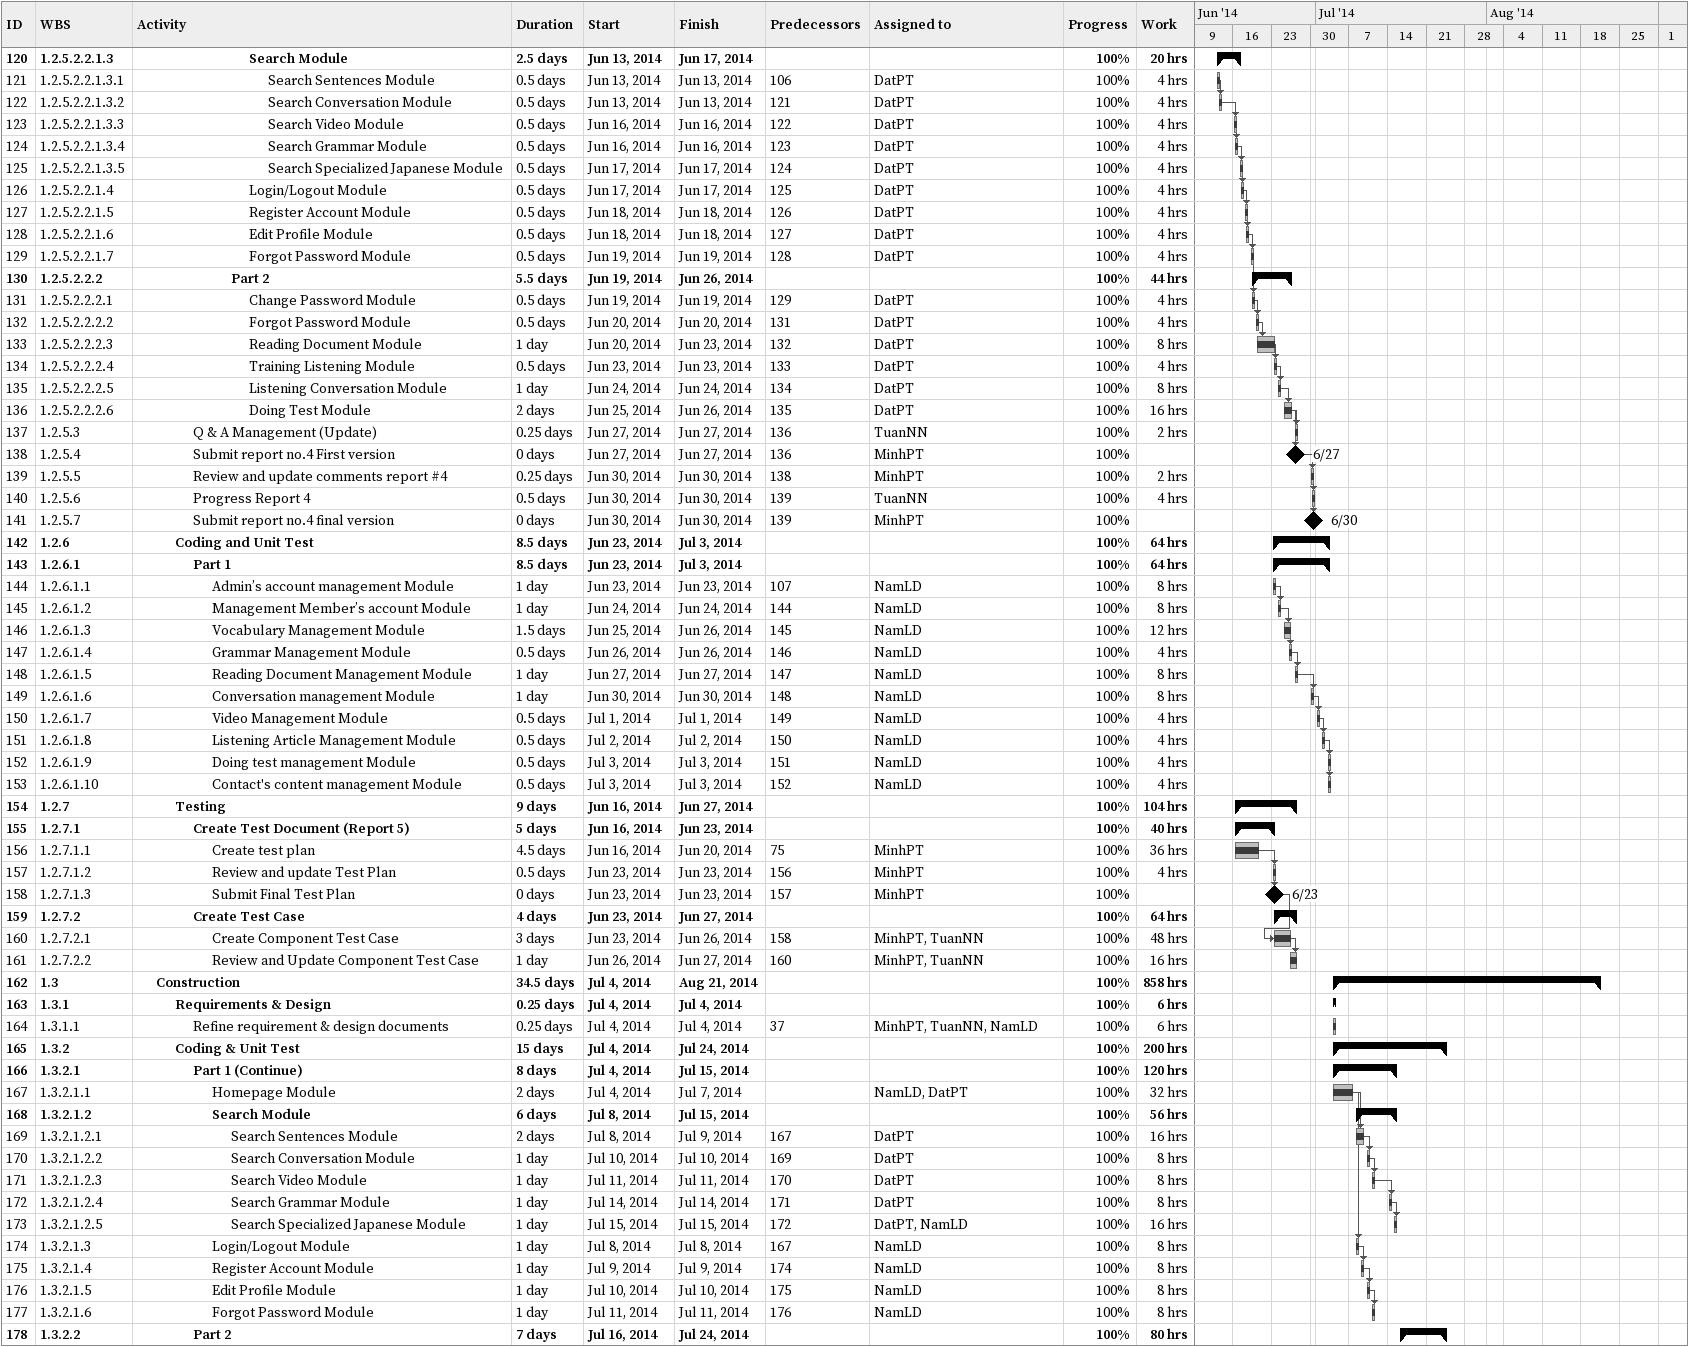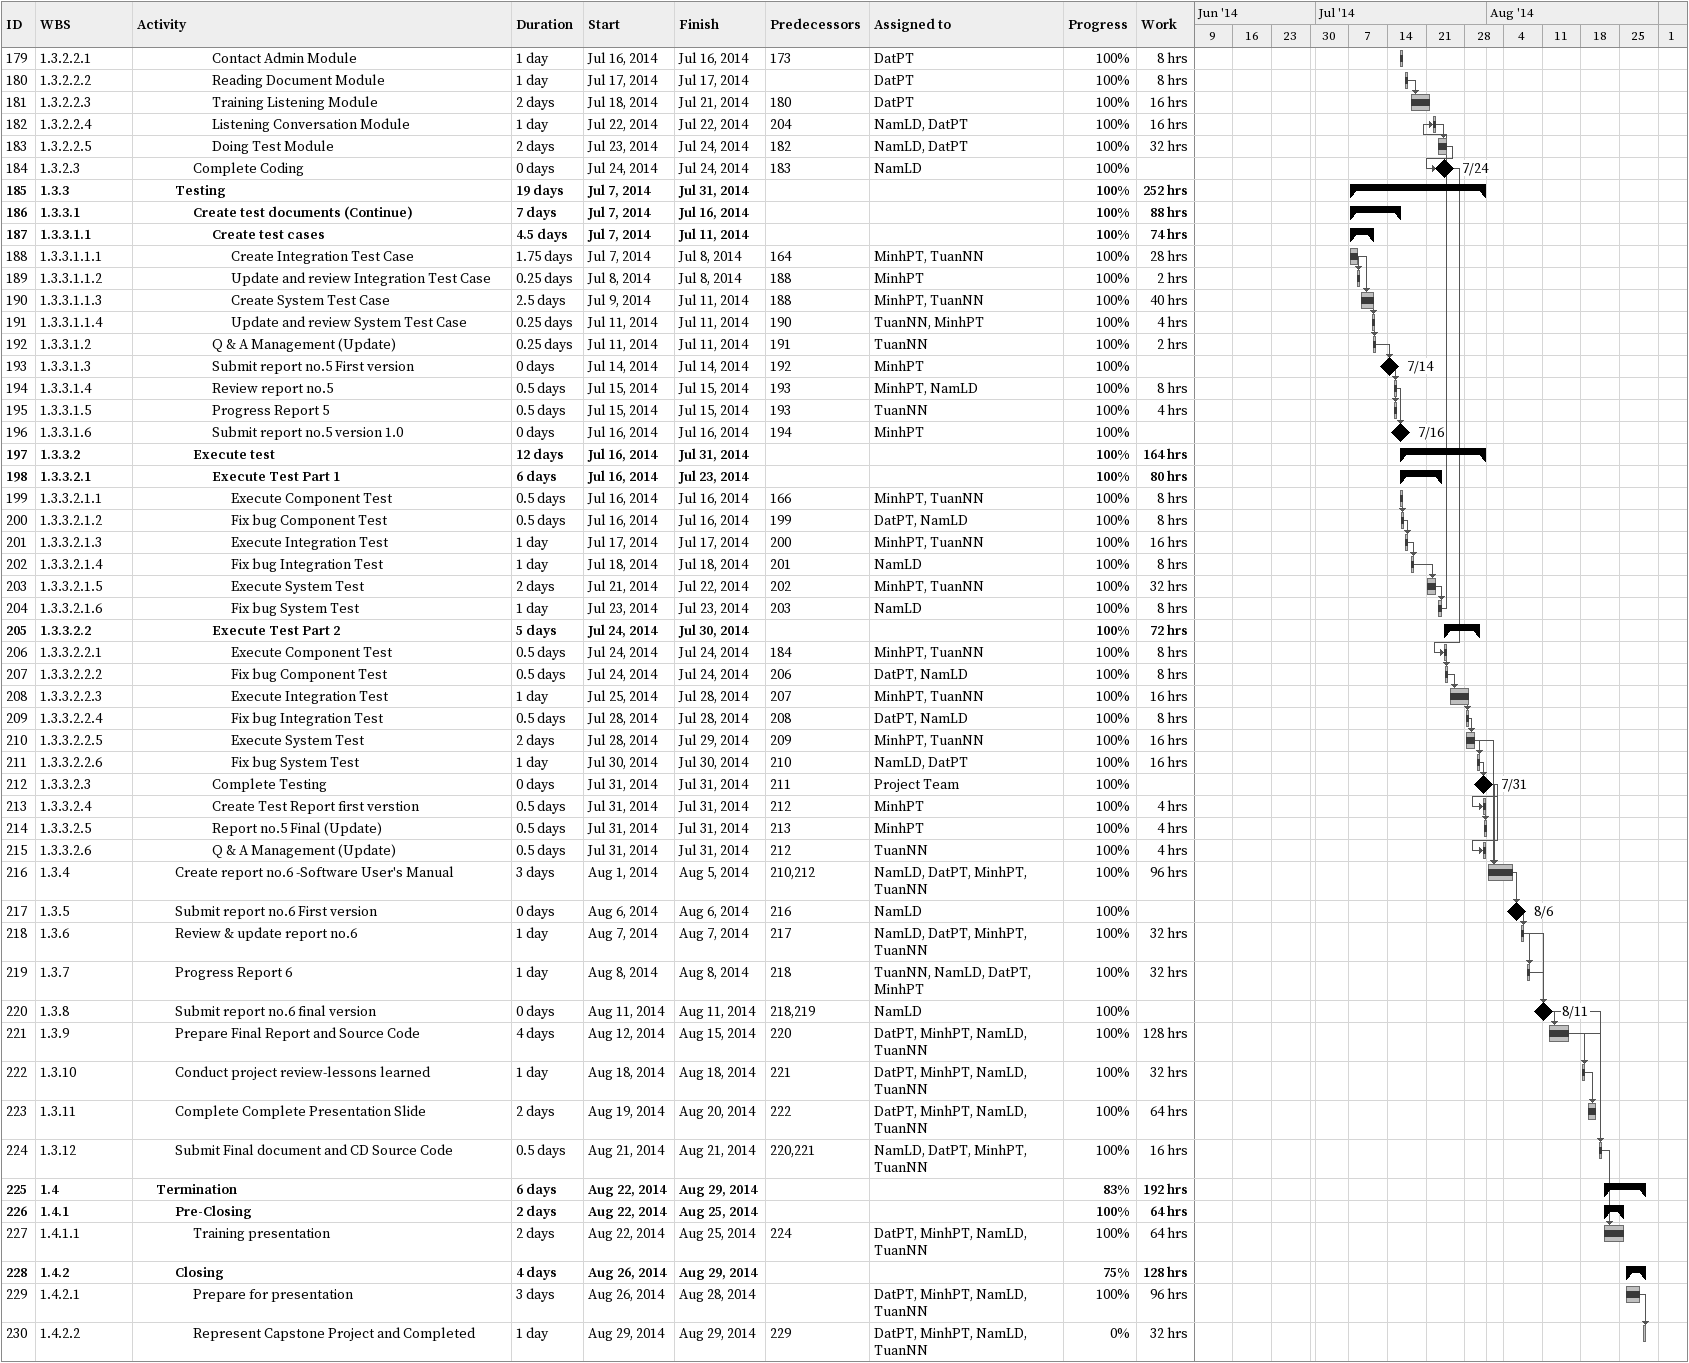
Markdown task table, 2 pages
| ID | WBS | Task | Duration | Start | Finish | Predecessors | Resources | % complete | Work (h) |
|---|---|---|---|---|---|---|---|---|---|
| 120 | 1.2.5.2.2.1.3 | **Search Module** | 2.5d | 2014-06-13 | 2014-06-17 |  |  | 100 | 20 |
| 121 | 1.2.5.2.2.1.3.1 | Search Sentences Module | 0.5d | 2014-06-13 | 2014-06-13 | 106 | DatPT | 100 | 4 |
| 122 | 1.2.5.2.2.1.3.2 | Search Conversation Module | 0.5d | 2014-06-13 | 2014-06-13 | 121 | DatPT | 100 | 4 |
| 123 | 1.2.5.2.2.1.3.3 | Search Video Module | 0.5d | 2014-06-16 | 2014-06-16 | 122 | DatPT | 100 | 4 |
| 124 | 1.2.5.2.2.1.3.4 | Search Grammar Module | 0.5d | 2014-06-16 | 2014-06-16 | 123 | DatPT | 100 | 4 |
| 125 | 1.2.5.2.2.1.3.5 | Search Specialized Japanese Module | 0.5d | 2014-06-17 | 2014-06-17 | 124 | DatPT | 100 | 4 |
| 126 | 1.2.5.2.2.1.4 | Login/Logout Module | 0.5d | 2014-06-17 | 2014-06-17 | 125 | DatPT | 100 | 4 |
| 127 | 1.2.5.2.2.1.5 | Register Account Module | 0.5d | 2014-06-18 | 2014-06-18 | 126 | DatPT | 100 | 4 |
| 128 | 1.2.5.2.2.1.6 | Edit Profile Module | 0.5d | 2014-06-18 | 2014-06-18 | 127 | DatPT | 100 | 4 |
| 129 | 1.2.5.2.2.1.7 | Forgot Password Module | 0.5d | 2014-06-19 | 2014-06-19 | 128 | DatPT | 100 | 4 |
| 130 | 1.2.5.2.2.2 | **Part 2** | 5.5d | 2014-06-19 | 2014-06-26 |  |  | 100 | 44 |
| 131 | 1.2.5.2.2.2.1 | Change Password Module | 0.5d | 2014-06-19 | 2014-06-19 | 129 | DatPT | 100 | 4 |
| 132 | 1.2.5.2.2.2.2 | Forgot Password Module | 0.5d | 2014-06-20 | 2014-06-20 | 131 | DatPT | 100 | 4 |
| 133 | 1.2.5.2.2.2.3 | Reading Document Module | 1d | 2014-06-20 | 2014-06-23 | 132 | DatPT | 100 | 8 |
| 134 | 1.2.5.2.2.2.4 | Training Listening Module | 0.5d | 2014-06-23 | 2014-06-23 | 133 | DatPT | 100 | 4 |
| 135 | 1.2.5.2.2.2.5 | Listening Conversation Module | 1d | 2014-06-24 | 2014-06-24 | 134 | DatPT | 100 | 8 |
| 136 | 1.2.5.2.2.2.6 | Doing Test Module | 2d | 2014-06-25 | 2014-06-26 | 135 | DatPT | 100 | 16 |
| 137 | 1.2.5.3 | Q & A Management (Update) | 0.25d | 2014-06-27 | 2014-06-27 | 136 | TuanNN | 100 | 2 |
| 138 | 1.2.5.4 | Submit report no.4 First version | 0d | 2014-06-27 | 2014-06-27 | 136 | MinhPT | 100 |  |
| 139 | 1.2.5.5 | Review and update comments report #4 | 0.25d | 2014-06-30 | 2014-06-30 | 138 | MinhPT | 100 | 2 |
| 140 | 1.2.5.6 | Progress Report 4 | 0.5d | 2014-06-30 | 2014-06-30 | 139 | TuanNN | 100 | 4 |
| 141 | 1.2.5.7 | Submit report no.4 final version | 0d | 2014-06-30 | 2014-06-30 | 139 | MinhPT | 100 |  |
| 142 | 1.2.6 | **Coding and Unit Test** | 8.5d | 2014-06-23 | 2014-07-03 |  |  | 100 | 64 |
| 143 | 1.2.6.1 | **Part 1** | 8.5d | 2014-06-23 | 2014-07-03 |  |  | 100 | 64 |
| 144 | 1.2.6.1.1 | Admin’s account management Module | 1d | 2014-06-23 | 2014-06-23 | 107 | NamLD | 100 | 8 |
| 145 | 1.2.6.1.2 | Management Member’s account Module | 1d | 2014-06-24 | 2014-06-24 | 144 | NamLD | 100 | 8 |
| 146 | 1.2.6.1.3 | Vocabulary Management Module | 1.5d | 2014-06-25 | 2014-06-26 | 145 | NamLD | 100 | 12 |
| 147 | 1.2.6.1.4 | Grammar Management Module | 0.5d | 2014-06-26 | 2014-06-26 | 146 | NamLD | 100 | 4 |
| 148 | 1.2.6.1.5 | Reading Document Management Module | 1d | 2014-06-27 | 2014-06-27 | 147 | NamLD | 100 | 8 |
| 149 | 1.2.6.1.6 | Conversation management Module | 1d | 2014-06-30 | 2014-06-30 | 148 | NamLD | 100 | 8 |
| 150 | 1.2.6.1.7 | Video Management Module | 0.5d | 2014-07-01 | 2014-07-01 | 149 | NamLD | 100 | 4 |
| 151 | 1.2.6.1.8 | Listening Article Management Module | 0.5d | 2014-07-02 | 2014-07-02 | 150 | NamLD | 100 | 4 |
| 152 | 1.2.6.1.9 | Doing test management Module | 0.5d | 2014-07-03 | 2014-07-03 | 151 | NamLD | 100 | 4 |
| 153 | 1.2.6.1.10 | Contact's content management Module | 0.5d | 2014-07-03 | 2014-07-03 | 152 | NamLD | 100 | 4 |
| 154 | 1.2.7 | **Testing** | 9d | 2014-06-16 | 2014-06-27 |  |  | 100 | 104 |
| 155 | 1.2.7.1 | **Create Test Document (Report 5)** | 5d | 2014-06-16 | 2014-06-23 |  |  | 100 | 40 |
| 156 | 1.2.7.1.1 | Create test plan | 4.5d | 2014-06-16 | 2014-06-20 | 75 | MinhPT | 100 | 36 |
| 157 | 1.2.7.1.2 | Review and update Test Plan | 0.5d | 2014-06-23 | 2014-06-23 | 156 | MinhPT | 100 | 4 |
| 158 | 1.2.7.1.3 | Submit Final Test Plan | 0d | 2014-06-23 | 2014-06-23 | 157 | MinhPT | 100 |  |
| 159 | 1.2.7.2 | **Create Test Case** | 4d | 2014-06-23 | 2014-06-27 |  |  | 100 | 64 |
| 160 | 1.2.7.2.1 | Create Component Test Case | 3d | 2014-06-23 | 2014-06-26 | 158 | MinhPT, TuanNN | 100 | 48 |
| 161 | 1.2.7.2.2 | Review and Update Component Test Case | 1d | 2014-06-26 | 2014-06-27 | 160 | MinhPT, TuanNN | 100 | 16 |
| 162 | 1.3 | **Construction** | 34.5d | 2014-07-04 | 2014-08-21 |  |  | 100 | 858 |
| 163 | 1.3.1 | **Requirements & Design** | 0.25d | 2014-07-04 | 2014-07-04 |  |  | 100 | 6 |
| 164 | 1.3.1.1 | Refine requirement & design documents | 0.25d | 2014-07-04 | 2014-07-04 | 37 | MinhPT, TuanNN, NamLD | 100 | 6 |
| 165 | 1.3.2 | **Coding & Unit Test** | 15d | 2014-07-04 | 2014-07-24 |  |  | 100 | 200 |
| 166 | 1.3.2.1 | **Part 1 (Continue)** | 8d | 2014-07-04 | 2014-07-15 |  |  | 100 | 120 |
| 167 | 1.3.2.1.1 | Homepage Module | 2d | 2014-07-04 | 2014-07-07 |  | NamLD, DatPT | 100 | 32 |
| 168 | 1.3.2.1.2 | **Search Module** | 6d | 2014-07-08 | 2014-07-15 |  |  | 100 | 56 |
| 169 | 1.3.2.1.2.1 | Search Sentences Module | 2d | 2014-07-08 | 2014-07-09 | 167 | DatPT | 100 | 16 |
| 170 | 1.3.2.1.2.2 | Search Conversation Module | 1d | 2014-07-10 | 2014-07-10 | 169 | DatPT | 100 | 8 |
| 171 | 1.3.2.1.2.3 | Search Video Module | 1d | 2014-07-11 | 2014-07-11 | 170 | DatPT | 100 | 8 |
| 172 | 1.3.2.1.2.4 | Search Grammar Module | 1d | 2014-07-14 | 2014-07-14 | 171 | DatPT | 100 | 8 |
| 173 | 1.3.2.1.2.5 | Search Specialized Japanese Module | 1d | 2014-07-15 | 2014-07-15 | 172 | DatPT, NamLD | 100 | 16 |
| 174 | 1.3.2.1.3 | Login/Logout Module | 1d | 2014-07-08 | 2014-07-08 | 167 | NamLD | 100 | 8 |
| 175 | 1.3.2.1.4 | Register Account Module | 1d | 2014-07-09 | 2014-07-09 | 174 | NamLD | 100 | 8 |
| 176 | 1.3.2.1.5 | Edit Profile Module | 1d | 2014-07-10 | 2014-07-10 | 175 | NamLD | 100 | 8 |
| 177 | 1.3.2.1.6 | Forgot Password Module | 1d | 2014-07-11 | 2014-07-11 | 176 | NamLD | 100 | 8 |
| 178 | 1.3.2.2 | **Part 2** | 7d | 2014-07-16 | 2014-07-24 |  |  | 100 | 80 |
| 179 | 1.3.2.2.1 | Contact Admin Module | 1d | 2014-07-16 | 2014-07-16 | 173 | DatPT | 100 | 8 |
| 180 | 1.3.2.2.2 | Reading Document Module | 1d | 2014-07-17 | 2014-07-17 |  | DatPT | 100 | 8 |
| 181 | 1.3.2.2.3 | Training Listening Module | 2d | 2014-07-18 | 2014-07-21 | 180 | DatPT | 100 | 16 |
| 182 | 1.3.2.2.4 | Listening Conversation Module | 1d | 2014-07-22 | 2014-07-22 | 204 | NamLD, DatPT | 100 | 16 |
| 183 | 1.3.2.2.5 | Doing Test Module | 2d | 2014-07-23 | 2014-07-24 | 182 | NamLD, DatPT | 100 | 32 |
| 184 | 1.3.2.3 | Complete Coding | 0d | 2014-07-24 | 2014-07-24 | 183 | NamLD | 100 |  |
| 185 | 1.3.3 | **Testing** | 19d | 2014-07-07 | 2014-07-31 |  |  | 100 | 252 |
| 186 | 1.3.3.1 | **Create test documents (Continue)** | 7d | 2014-07-07 | 2014-07-16 |  |  | 100 | 88 |
| 187 | 1.3.3.1.1 | **Create test cases** | 4.5d | 2014-07-07 | 2014-07-11 |  |  | 100 | 74 |
| 188 | 1.3.3.1.1.1 | Create Integration Test Case | 1.75d | 2014-07-07 | 2014-07-08 | 164 | MinhPT, TuanNN | 100 | 28 |
| 189 | 1.3.3.1.1.2 | Update and review Integration Test Case | 0.25d | 2014-07-08 | 2014-07-08 | 188 | MinhPT | 100 | 2 |
| 190 | 1.3.3.1.1.3 | Create System Test Case | 2.5d | 2014-07-09 | 2014-07-11 | 188 | MinhPT, TuanNN | 100 | 40 |
| 191 | 1.3.3.1.1.4 | Update and review System Test Case | 0.25d | 2014-07-11 | 2014-07-11 | 190 | TuanNN, MinhPT | 100 | 4 |
| 192 | 1.3.3.1.2 | Q & A Management (Update) | 0.25d | 2014-07-11 | 2014-07-11 | 191 | TuanNN | 100 | 2 |
| 193 | 1.3.3.1.3 | Submit report no.5 First version | 0d | 2014-07-14 | 2014-07-14 | 192 | MinhPT | 100 |  |
| 194 | 1.3.3.1.4 | Review report no.5 | 0.5d | 2014-07-15 | 2014-07-15 | 193 | MinhPT, NamLD | 100 | 8 |
| 195 | 1.3.3.1.5 | Progress Report 5 | 0.5d | 2014-07-15 | 2014-07-15 | 193 | TuanNN | 100 | 4 |
| 196 | 1.3.3.1.6 | Submit report no.5 version 1.0 | 0d | 2014-07-16 | 2014-07-16 | 194 | MinhPT | 100 |  |
| 197 | 1.3.3.2 | **Execute test** | 12d | 2014-07-16 | 2014-07-31 |  |  | 100 | 164 |
| 198 | 1.3.3.2.1 | **Execute Test Part 1** | 6d | 2014-07-16 | 2014-07-23 |  |  | 100 | 80 |
| 199 | 1.3.3.2.1.1 | Execute Component Test | 0.5d | 2014-07-16 | 2014-07-16 | 166 | MinhPT, TuanNN | 100 | 8 |
| 200 | 1.3.3.2.1.2 | Fix bug Component Test | 0.5d | 2014-07-16 | 2014-07-16 | 199 | DatPT, NamLD | 100 | 8 |
| 201 | 1.3.3.2.1.3 | Execute Integration Test | 1d | 2014-07-17 | 2014-07-17 | 200 | MinhPT, TuanNN | 100 | 16 |
| 202 | 1.3.3.2.1.4 | Fix bug Integration Test | 1d | 2014-07-18 | 2014-07-18 | 201 | NamLD | 100 | 8 |
| 203 | 1.3.3.2.1.5 | Execute System Test | 2d | 2014-07-21 | 2014-07-22 | 202 | MinhPT, TuanNN | 100 | 32 |
| 204 | 1.3.3.2.1.6 | Fix bug System Test | 1d | 2014-07-23 | 2014-07-23 | 203 | NamLD | 100 | 8 |
| 205 | 1.3.3.2.2 | **Execute Test Part 2** | 5d | 2014-07-24 | 2014-07-30 |  |  | 100 | 72 |
| 206 | 1.3.3.2.2.1 | Execute Component Test | 0.5d | 2014-07-24 | 2014-07-24 | 184 | MinhPT, TuanNN | 100 | 8 |
| 207 | 1.3.3.2.2.2 | Fix bug Component Test | 0.5d | 2014-07-24 | 2014-07-24 | 206 | DatPT, NamLD | 100 | 8 |
| 208 | 1.3.3.2.2.3 | Execute Integration Test | 1d | 2014-07-25 | 2014-07-28 | 207 | MinhPT, TuanNN | 100 | 16 |
| 209 | 1.3.3.2.2.4 | Fix bug Integration Test | 0.5d | 2014-07-28 | 2014-07-28 | 208 | DatPT, NamLD | 100 | 8 |
| 210 | 1.3.3.2.2.5 | Execute System Test | 2d | 2014-07-28 | 2014-07-29 | 209 | MinhPT, TuanNN | 100 | 16 |
| 211 | 1.3.3.2.2.6 | Fix bug System Test | 1d | 2014-07-30 | 2014-07-30 | 210 | NamLD, DatPT | 100 | 16 |
| 212 | 1.3.3.2.3 | Complete Testing | 0d | 2014-07-31 | 2014-07-31 | 211 | Project Team | 100 |  |
| 213 | 1.3.3.2.4 | Create Test Report first verstion | 0.5d | 2014-07-31 | 2014-07-31 | 212 | MinhPT | 100 | 4 |
| 214 | 1.3.3.2.5 | Report no.5 Final (Update) | 0.5d | 2014-07-31 | 2014-07-31 | 213 | MinhPT | 100 | 4 |
| 215 | 1.3.3.2.6 | Q & A Management (Update) | 0.5d | 2014-07-31 | 2014-07-31 | 212 | TuanNN | 100 | 4 |
| 216 | 1.3.4 | Create report no.6 -Software User's Manual | 3d | 2014-08-01 | 2014-08-05 | 210, 212 | NamLD, DatPT, MinhPT, TuanNN | 100 | 96 |
| 217 | 1.3.5 | Submit report no.6 First version | 0d | 2014-08-06 | 2014-08-06 | 216 | NamLD | 100 |  |
| 218 | 1.3.6 | Review & update report no.6 | 1d | 2014-08-07 | 2014-08-07 | 217 | NamLD, DatPT, MinhPT, TuanNN | 100 | 32 |
| 219 | 1.3.7 | Progress Report 6 | 1d | 2014-08-08 | 2014-08-08 | 218 | TuanNN, NamLD, DatPT, MinhPT | 100 | 32 |
| 220 | 1.3.8 | Submit report no.6 final version | 0d | 2014-08-11 | 2014-08-11 | 218, 219 | NamLD | 100 |  |
| 221 | 1.3.9 | Prepare Final Report and Source Code | 4d | 2014-08-12 | 2014-08-15 | 220 | DatPT, MinhPT, NamLD, TuanNN | 100 | 128 |
| 222 | 1.3.10 | Conduct project review-lessons learned | 1d | 2014-08-18 | 2014-08-18 | 221 | DatPT, MinhPT, NamLD, TuanNN | 100 | 32 |
| 223 | 1.3.11 | Complete Complete Presentation Slide | 2d | 2014-08-19 | 2014-08-20 | 222 | DatPT, MinhPT, NamLD, TuanNN | 100 | 64 |
| 224 | 1.3.12 | Submit Final document and CD Source Code | 0.5d | 2014-08-21 | 2014-08-21 | 220, 221 | NamLD, DatPT, MinhPT, TuanNN | 100 | 16 |
| 225 | 1.4 | **Termination** | 6d | 2014-08-22 | 2014-08-29 |  |  | 83 | 192 |
| 226 | 1.4.1 | **Pre-Closing** | 2d | 2014-08-22 | 2014-08-25 |  |  | 100 | 64 |
| 227 | 1.4.1.1 | Training presentation | 2d | 2014-08-22 | 2014-08-25 | 224 | DatPT, MinhPT, NamLD, TuanNN | 100 | 64 |
| 228 | 1.4.2 | **Closing** | 4d | 2014-08-26 | 2014-08-29 |  |  | 75 | 128 |
| 229 | 1.4.2.1 | Prepare for presentation | 3d | 2014-08-26 | 2014-08-28 |  | DatPT, MinhPT, NamLD, TuanNN | 100 | 96 |
| 230 | 1.4.2.2 | Represent Capstone Project and Completed | 1d | 2014-08-29 | 2014-08-29 | 229 | DatPT, MinhPT, NamLD, TuanNN | 0 | 32 |
